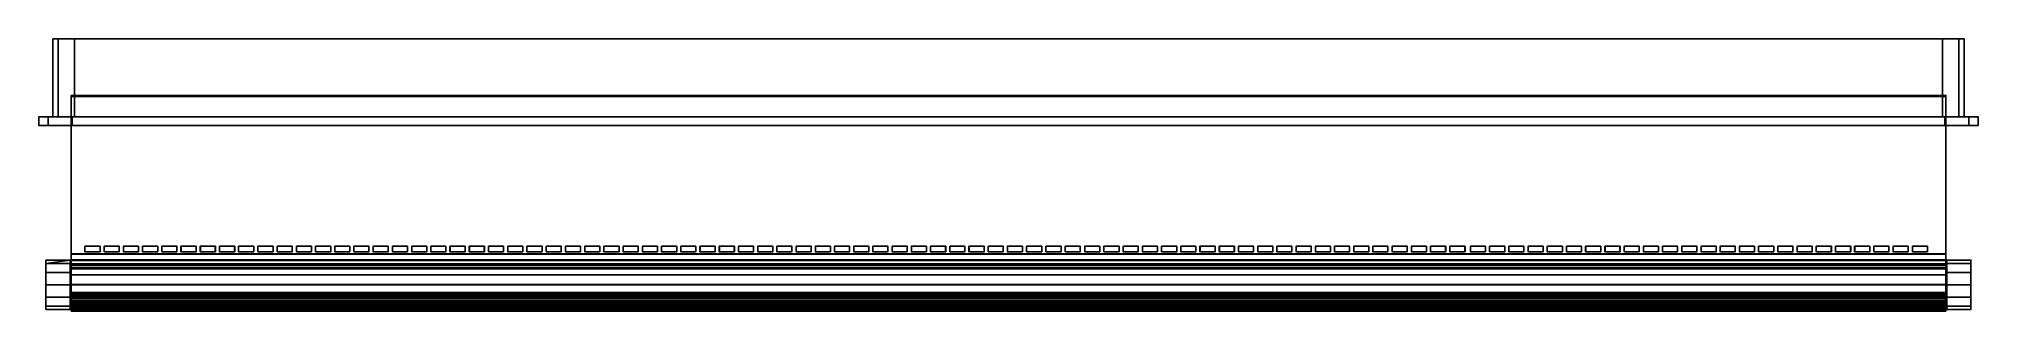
# Model space of a CAD drawing. Extents: x -135 to 135, y -27 to 11.
import ezdxf

# ---------------------------------------------------------------- set-up
doc = ezdxf.new("R2010")
doc.units = 0
for name, color, linetype in [('COSTURA', 4, 'CONTINUOUS'), ('COURO', 240, 'CONTINUOUS'), ('METAL', 160, 'CONTINUOUS')]:
    doc.layers.add(name, color=color, linetype=linetype)

msp = doc.modelspace()

# ---------------------------------------------------------------- meshes
at = {"layer": 'COSTURA'}
mesh = msp.add_polyface(dxfattribs=at)
corners = [(45.54, -18.04, 1.56), (45.54, -18.79, 1.56), (47.64, -18.79, 1.56), (47.64, -18.04, 1.56), (48.22, -18.04, 1.56), (48.22, -18.79, 1.56), (50.32, -18.79, 1.56), (50.32, -18.04, 1.56), (50.9, -18.04, 1.56), (50.9, -18.79, 1.56), (53, -18.79, 1.56), (53, -18.04, 1.56), (53.58, -18.04, 1.56), (53.58, -18.79, 1.56), (55.68, -18.79, 1.56), (55.68, -18.04, 1.56), (56.26, -18.04, 1.56), (56.26, -18.79, 1.56), (58.36, -18.79, 1.56), (58.36, -18.04, 1.56), (58.92, -18.04, 1.56), (58.92, -18.79, 1.56), (61.02, -18.79, 1.56), (61.02, -18.04, 1.56), (61.6, -18.04, 1.56), (61.6, -18.79, 1.56), (63.7, -18.79, 1.56), (63.7, -18.04, 1.56), (10.74, -18.04, 1.56), (10.74, -18.79, 1.56), (12.84, -18.79, 1.56), (12.84, -18.04, 1.56), (13.42, -18.04, 1.56), (13.42, -18.79, 1.56), (15.52, -18.79, 1.56), (15.52, -18.04, 1.56), (16.1, -18.04, 1.56), (16.1, -18.79, 1.56), (18.2, -18.79, 1.56), (18.2, -18.04, 1.56), (18.78, -18.04, 1.56), (18.78, -18.79, 1.56), (20.88, -18.79, 1.56), (20.88, -18.04, 1.56), (21.46, -18.04, 1.56), (21.46, -18.79, 1.56), (23.56, -18.79, 1.56), (23.56, -18.04, 1.56), (24.12, -18.04, 1.56), (24.12, -18.79, 1.56), (26.22, -18.79, 1.56), (26.22, -18.04, 1.56), (26.8, -18.04, 1.56), (26.8, -18.79, 1.56), (28.9, -18.79, 1.56), (28.9, -18.04, 1.56), (29.48, -18.04, 1.56), (29.48, -18.79, 1.56), (31.58, -18.79, 1.56), (31.58, -18.04, 1.56), (32.16, -18.04, 1.56), (32.16, -18.79, 1.56), (34.26, -18.79, 1.56), (34.26, -18.04, 1.56), (34.84, -18.04, 1.56), (34.84, -18.79, 1.56), (36.94, -18.79, 1.56), (36.94, -18.04, 1.56), (37.52, -18.04, 1.56), (37.52, -18.79, 1.56), (39.62, -18.79, 1.56), (39.62, -18.04, 1.56), (40.2, -18.04, 1.56), (40.2, -18.79, 1.56), (42.3, -18.79, 1.56), (42.3, -18.04, 1.56), (42.89, -18.04, 1.56), (42.89, -18.79, 1.56), (44.98, -18.79, 1.56), (44.98, -18.04, 1.56), (-24.13, -18.04, 1.56), (-24.13, -18.79, 1.56), (-22.03, -18.79, 1.56), (-22.03, -18.04, 1.56), (-21.45, -18.04, 1.56), (-21.45, -18.79, 1.56), (-19.35, -18.79, 1.56), (-19.35, -18.04, 1.56), (-18.77, -18.04, 1.56), (-18.77, -18.79, 1.56), (-16.67, -18.79, 1.56), (-16.67, -18.04, 1.56), (-16.09, -18.04, 1.56), (-16.09, -18.79, 1.56), (-13.99, -18.79, 1.56), (-13.99, -18.04, 1.56), (-13.41, -18.04, 1.56), (-13.41, -18.79, 1.56), (-11.31, -18.79, 1.56), (-11.31, -18.04, 1.56), (-10.75, -18.04, 1.56), (-10.75, -18.79, 1.56), (-8.65, -18.79, 1.56), (-8.65, -18.04, 1.56), (-8.07, -18.04, 1.56), (-8.07, -18.79, 1.56), (-5.97, -18.79, 1.56), (-5.97, -18.04, 1.56), (-5.39, -18.04, 1.56), (-5.39, -18.79, 1.56), (-3.29, -18.79, 1.56), (-3.29, -18.04, 1.56), (-2.71, -18.04, 1.56), (-2.71, -18.79, 1.56), (-0.61, -18.79, 1.56), (-0.61, -18.04, 1.56), (-0.03, -18.04, 1.56), (-0.03, -18.79, 1.56), (2.07, -18.79, 1.56), (2.07, -18.04, 1.56), (2.65, -18.04, 1.56), (2.65, -18.79, 1.56), (4.75, -18.79, 1.56), (4.75, -18.04, 1.56), (5.34, -18.04, 1.56), (5.34, -18.79, 1.56), (7.44, -18.79, 1.56), (7.44, -18.04, 1.56), (8.02, -18.04, 1.56), (8.02, -18.79, 1.56), (10.12, -18.79, 1.56), (10.12, -18.04, 1.56), (-58.93, -18.04, 1.56), (-58.93, -18.79, 1.56), (-56.84, -18.79, 1.56), (-56.84, -18.04, 1.56), (-56.25, -18.04, 1.56), (-56.25, -18.79, 1.56), (-54.15, -18.79, 1.56), (-54.15, -18.04, 1.56), (-53.57, -18.04, 1.56), (-53.57, -18.79, 1.56), (-51.47, -18.79, 1.56), (-51.47, -18.04, 1.56), (-50.89, -18.04, 1.56), (-50.89, -18.79, 1.56), (-48.79, -18.79, 1.56), (-48.79, -18.04, 1.56), (-48.21, -18.04, 1.56), (-48.21, -18.79, 1.56), (-46.11, -18.79, 1.56), (-46.11, -18.04, 1.56), (-45.55, -18.04, 1.56), (-45.55, -18.79, 1.56), (-43.45, -18.79, 1.56), (-43.45, -18.04, 1.56), (-42.87, -18.04, 1.56), (-42.87, -18.79, 1.56), (-40.77, -18.79, 1.56), (-40.77, -18.04, 1.56), (-40.19, -18.04, 1.56), (-40.19, -18.79, 1.56), (-38.09, -18.79, 1.56), (-38.09, -18.04, 1.56), (-37.51, -18.04, 1.56), (-37.51, -18.79, 1.56), (-35.41, -18.79, 1.56), (-35.41, -18.04, 1.56), (-34.83, -18.04, 1.56), (-34.83, -18.79, 1.56), (-32.73, -18.79, 1.56), (-32.73, -18.04, 1.56), (-32.15, -18.04, 1.56), (-32.15, -18.79, 1.56), (-30.05, -18.79, 1.56), (-30.05, -18.04, 1.56), (-29.47, -18.04, 1.56), (-29.47, -18.79, 1.56), (-27.37, -18.79, 1.56), (-27.37, -18.04, 1.56), (-26.79, -18.04, 1.56), (-26.79, -18.79, 1.56), (-24.69, -18.79, 1.56), (-24.69, -18.04, 1.56), (-93.77, -18.04, 1.56), (-93.77, -18.79, 1.56), (-91.67, -18.79, 1.56), (-91.67, -18.04, 1.56), (-91.09, -18.04, 1.56), (-91.09, -18.79, 1.56), (-88.99, -18.79, 1.56), (-88.99, -18.04, 1.56), (-88.41, -18.04, 1.56), (-88.41, -18.79, 1.56), (-86.31, -18.79, 1.56), (-86.31, -18.04, 1.56), (-85.72, -18.04, 1.56), (-85.72, -18.79, 1.56), (-83.62, -18.79, 1.56), (-83.62, -18.04, 1.56), (-83.04, -18.04, 1.56), (-83.04, -18.79, 1.56), (-80.94, -18.79, 1.56), (-80.94, -18.04, 1.56), (-80.39, -18.04, 1.56), (-80.39, -18.79, 1.56), (-78.29, -18.79, 1.56), (-78.29, -18.04, 1.56), (-77.71, -18.04, 1.56), (-77.71, -18.79, 1.56), (-75.61, -18.79, 1.56), (-75.61, -18.04, 1.56), (-75.02, -18.04, 1.56), (-75.02, -18.79, 1.56), (-72.92, -18.79, 1.56), (-72.92, -18.04, 1.56), (-72.34, -18.04, 1.56), (-72.34, -18.79, 1.56), (-70.24, -18.79, 1.56), (-70.24, -18.04, 1.56), (-69.66, -18.04, 1.56), (-69.66, -18.79, 1.56), (-67.56, -18.79, 1.56), (-67.56, -18.04, 1.56), (-66.98, -18.04, 1.56), (-66.98, -18.79, 1.56), (-64.88, -18.79, 1.56), (-64.88, -18.04, 1.56), (-64.3, -18.04, 1.56), (-64.3, -18.79, 1.56), (-62.2, -18.79, 1.56), (-62.2, -18.04, 1.56), (-61.62, -18.04, 1.56), (-61.62, -18.79, 1.56), (-59.52, -18.79, 1.56), (-59.52, -18.04, 1.56), (-128.57, -18.04, 1.56), (-128.57, -18.79, 1.56), (-126.47, -18.79, 1.56), (-126.47, -18.04, 1.56), (-125.89, -18.04, 1.56), (-125.89, -18.79, 1.56), (-123.79, -18.79, 1.56), (-123.79, -18.04, 1.56), (-123.21, -18.04, 1.56), (-123.21, -18.79, 1.56), (-121.11, -18.79, 1.56), (-121.11, -18.04, 1.56), (-120.53, -18.04, 1.56), (-120.53, -18.79, 1.56), (-118.43, -18.79, 1.56), (-118.43, -18.04, 1.56), (-117.85, -18.04, 1.56), (-117.85, -18.79, 1.56), (-115.75, -18.79, 1.56), (-115.75, -18.04, 1.56), (-115.19, -18.04, 1.56), (-115.19, -18.79, 1.56), (-113.09, -18.79, 1.56), (-113.09, -18.04, 1.56), (-112.51, -18.04, 1.56), (-112.51, -18.79, 1.56), (-110.41, -18.79, 1.56), (-110.41, -18.04, 1.56), (-109.83, -18.04, 1.56), (-109.83, -18.79, 1.56), (-107.73, -18.79, 1.56), (-107.73, -18.04, 1.56), (-107.15, -18.04, 1.56), (-107.15, -18.79, 1.56), (-105.05, -18.79, 1.56), (-105.05, -18.04, 1.56), (-104.46, -18.04, 1.56), (-104.46, -18.79, 1.56), (-102.36, -18.79, 1.56), (-102.36, -18.04, 1.56), (-101.78, -18.04, 1.56), (-101.78, -18.79, 1.56), (-99.68, -18.79, 1.56), (-99.68, -18.04, 1.56), (-99.1, -18.04, 1.56), (-99.1, -18.79, 1.56), (-97, -18.79, 1.56), (-97, -18.04, 1.56), (-96.42, -18.04, 1.56), (-96.42, -18.79, 1.56), (-94.32, -18.79, 1.56), (-94.32, -18.04, 1.56), (99.28, -18.04, 1.56), (99.28, -18.79, 1.56), (101.38, -18.79, 1.56), (101.38, -18.04, 1.56), (101.96, -18.04, 1.56), (101.96, -18.79, 1.56), (104.06, -18.79, 1.56), (104.06, -18.04, 1.56), (104.64, -18.04, 1.56), (104.64, -18.79, 1.56), (106.74, -18.79, 1.56), (106.74, -18.04, 1.56), (107.32, -18.04, 1.56), (107.32, -18.79, 1.56), (109.42, -18.79, 1.56), (109.42, -18.04, 1.56), (110, -18.04, 1.56), (110, -18.79, 1.56), (112.1, -18.79, 1.56), (112.1, -18.04, 1.56), (112.66, -18.04, 1.56), (112.66, -18.79, 1.56), (114.76, -18.79, 1.56), (114.76, -18.04, 1.56), (115.34, -18.04, 1.56), (115.34, -18.79, 1.56), (117.44, -18.79, 1.56), (117.44, -18.04, 1.56), (118.02, -18.04, 1.56), (118.02, -18.79, 1.56), (120.12, -18.79, 1.56), (120.12, -18.04, 1.56), (120.7, -18.04, 1.56), (120.7, -18.79, 1.56), (122.8, -18.79, 1.56), (122.8, -18.04, 1.56), (123.38, -18.04, 1.56), (123.38, -18.79, 1.56), (125.48, -18.79, 1.56), (125.48, -18.04, 1.56), (126.07, -18.04, 1.56), (126.07, -18.79, 1.56), (128.17, -18.79, 1.56), (128.17, -18.04, 1.56), (64.48, -18.04, 1.56), (64.48, -18.79, 1.56), (66.58, -18.79, 1.56), (66.58, -18.04, 1.56), (67.16, -18.04, 1.56), (67.16, -18.79, 1.56), (69.26, -18.79, 1.56), (69.26, -18.04, 1.56), (69.84, -18.04, 1.56), (69.84, -18.79, 1.56), (71.94, -18.79, 1.56), (71.94, -18.04, 1.56), (72.52, -18.04, 1.56), (72.52, -18.79, 1.56), (74.62, -18.79, 1.56), (74.62, -18.04, 1.56), (75.2, -18.04, 1.56), (75.2, -18.79, 1.56), (77.3, -18.79, 1.56), (77.3, -18.04, 1.56), (77.86, -18.04, 1.56), (77.86, -18.79, 1.56), (79.96, -18.79, 1.56), (79.96, -18.04, 1.56), (80.54, -18.04, 1.56), (80.54, -18.79, 1.56), (82.64, -18.79, 1.56), (82.64, -18.04, 1.56), (83.22, -18.04, 1.56), (83.22, -18.79, 1.56), (85.32, -18.79, 1.56), (85.32, -18.04, 1.56), (85.9, -18.04, 1.56), (85.9, -18.79, 1.56), (88, -18.79, 1.56), (88, -18.04, 1.56), (88.58, -18.04, 1.56), (88.58, -18.79, 1.56), (90.68, -18.79, 1.56), (90.68, -18.04, 1.56), (91.26, -18.04, 1.56), (91.26, -18.79, 1.56), (93.36, -18.79, 1.56), (93.36, -18.04, 1.56), (93.94, -18.04, 1.56), (93.94, -18.79, 1.56), (96.04, -18.79, 1.56), (96.04, -18.04, 1.56), (96.63, -18.04, 1.56), (96.63, -18.79, 1.56), (98.73, -18.79, 1.56), (98.73, -18.04, 1.56)]
mesh.append_faces([[corners[k] for k in face] for face in [(0, 1, 2, 3), (4, 5, 6, 7), (8, 9, 10, 11), (12, 13, 14, 15), (16, 17, 18, 19), (20, 21, 22, 23), (24, 25, 26, 27), (28, 29, 30, 31), (32, 33, 34, 35), (36, 37, 38, 39), (40, 41, 42, 43), (44, 45, 46, 47), (48, 49, 50, 51), (52, 53, 54, 55), (56, 57, 58, 59), (60, 61, 62, 63), (64, 65, 66, 67), (68, 69, 70, 71), (72, 73, 74, 75), (76, 77, 78, 79), (80, 81, 82, 83), (84, 85, 86, 87), (88, 89, 90, 91), (92, 93, 94, 95), (96, 97, 98, 99), (100, 101, 102, 103), (104, 105, 106, 107), (108, 109, 110, 111), (112, 113, 114, 115), (116, 117, 118, 119), (120, 121, 122, 123), (124, 125, 126, 127), (128, 129, 130, 131), (132, 133, 134, 135), (136, 137, 138, 139), (140, 141, 142, 143), (144, 145, 146, 147), (148, 149, 150, 151), (152, 153, 154, 155), (156, 157, 158, 159), (160, 161, 162, 163), (164, 165, 166, 167), (168, 169, 170, 171), (172, 173, 174, 175), (176, 177, 178, 179), (180, 181, 182, 183), (184, 185, 186, 187), (188, 189, 190, 191), (192, 193, 194, 195), (196, 197, 198, 199), (200, 201, 202, 203), (204, 205, 206, 207), (208, 209, 210, 211), (212, 213, 214, 215), (216, 217, 218, 219), (220, 221, 222, 223), (224, 225, 226, 227), (228, 229, 230, 231), (232, 233, 234, 235), (236, 237, 238, 239), (240, 241, 242, 243), (244, 245, 246, 247), (248, 249, 250, 251), (252, 253, 254, 255), (256, 257, 258, 259), (260, 261, 262, 263), (264, 265, 266, 267), (268, 269, 270, 271), (272, 273, 274, 275), (276, 277, 278, 279), (280, 281, 282, 283), (284, 285, 286, 287), (288, 289, 290, 291), (292, 293, 294, 295), (296, 297, 298, 299), (300, 301, 302, 303), (304, 305, 306, 307), (308, 309, 310, 311), (312, 313, 314, 315), (316, 317, 318, 319), (320, 321, 322, 323), (324, 325, 326, 327), (328, 329, 330, 331), (332, 333, 334, 335), (336, 337, 338, 339), (340, 341, 342, 343), (344, 345, 346, 347), (348, 349, 350, 351), (352, 353, 354, 355), (356, 357, 358, 359), (360, 361, 362, 363), (364, 365, 366, 367), (368, 369, 370, 371), (372, 373, 374, 375), (376, 377, 378, 379), (380, 381, 382, 383)]])
mesh = msp.add_polyface(dxfattribs=at)
corners = [(63.73, -18.04, -1.15), (63.73, -18.79, -1.15), (61.63, -18.79, -1.15), (61.63, -18.04, -1.15), (61.04, -18.04, -1.15), (61.04, -18.79, -1.15), (58.94, -18.79, -1.15), (58.94, -18.04, -1.15), (58.36, -18.04, -1.15), (58.36, -18.79, -1.15), (56.26, -18.79, -1.15), (56.26, -18.04, -1.15), (55.68, -18.04, -1.15), (55.68, -18.79, -1.15), (53.58, -18.79, -1.15), (53.58, -18.04, -1.15), (53, -18.04, -1.15), (53, -18.79, -1.15), (50.9, -18.79, -1.15), (50.9, -18.04, -1.15), (50.32, -18.04, -1.15), (50.32, -18.79, -1.15), (48.22, -18.79, -1.15), (48.22, -18.04, -1.15), (47.64, -18.04, -1.15), (47.64, -18.79, -1.15), (45.54, -18.79, -1.15), (45.54, -18.04, -1.15), (44.98, -18.04, -1.15), (44.98, -18.79, -1.15), (42.89, -18.79, -1.15), (42.89, -18.04, -1.15), (42.3, -18.04, -1.15), (42.3, -18.79, -1.15), (40.2, -18.79, -1.15), (40.2, -18.04, -1.15), (39.62, -18.04, -1.15), (39.62, -18.79, -1.15), (37.52, -18.79, -1.15), (37.52, -18.04, -1.15), (36.94, -18.04, -1.15), (36.94, -18.79, -1.15), (34.84, -18.79, -1.15), (34.84, -18.04, -1.15), (34.26, -18.04, -1.15), (34.26, -18.79, -1.15), (32.16, -18.79, -1.15), (32.16, -18.04, -1.15), (31.6, -18.04, -1.15), (31.6, -18.79, -1.15), (29.5, -18.79, -1.15), (29.5, -18.04, -1.15), (28.92, -18.04, -1.15), (28.92, -18.79, -1.15), (26.82, -18.79, -1.15), (26.82, -18.04, -1.15), (26.24, -18.04, -1.15), (26.24, -18.79, -1.15), (24.14, -18.79, -1.15), (24.14, -18.04, -1.15), (23.56, -18.04, -1.15), (23.56, -18.79, -1.15), (21.46, -18.79, -1.15), (21.46, -18.04, -1.15), (20.88, -18.04, -1.15), (20.88, -18.79, -1.15), (18.78, -18.79, -1.15), (18.78, -18.04, -1.15), (18.2, -18.04, -1.15), (18.2, -18.79, -1.15), (16.1, -18.79, -1.15), (16.1, -18.04, -1.15), (15.52, -18.04, -1.15), (15.52, -18.79, -1.15), (13.42, -18.79, -1.15), (13.42, -18.04, -1.15), (12.84, -18.04, -1.15), (12.84, -18.79, -1.15), (10.74, -18.79, -1.15), (10.74, -18.04, -1.15), (10.12, -18.04, -1.15), (10.12, -18.79, -1.15), (8.02, -18.79, -1.15), (8.02, -18.04, -1.15), (7.44, -18.04, -1.15), (7.44, -18.79, -1.15), (5.34, -18.79, -1.15), (5.34, -18.04, -1.15), (4.75, -18.04, -1.15), (4.75, -18.79, -1.15), (2.65, -18.79, -1.15), (2.65, -18.04, -1.15), (2.07, -18.04, -1.15), (2.07, -18.79, -1.15), (-0.03, -18.79, -1.15), (-0.03, -18.04, -1.15), (-0.61, -18.04, -1.15), (-0.61, -18.79, -1.15), (-2.71, -18.79, -1.15), (-2.71, -18.04, -1.15), (-3.26, -18.04, -1.15), (-3.26, -18.79, -1.15), (-5.36, -18.79, -1.15), (-5.36, -18.04, -1.15), (-5.95, -18.04, -1.15), (-5.95, -18.79, -1.15), (-8.04, -18.79, -1.15), (-8.04, -18.04, -1.15), (-8.63, -18.04, -1.15), (-8.63, -18.79, -1.15), (-10.73, -18.79, -1.15), (-10.73, -18.04, -1.15), (-11.31, -18.04, -1.15), (-11.31, -18.79, -1.15), (-13.41, -18.79, -1.15), (-13.41, -18.04, -1.15), (-13.99, -18.04, -1.15), (-13.99, -18.79, -1.15), (-16.09, -18.79, -1.15), (-16.09, -18.04, -1.15), (-16.67, -18.04, -1.15), (-16.67, -18.79, -1.15), (-18.77, -18.79, -1.15), (-18.77, -18.04, -1.15), (-19.35, -18.04, -1.15), (-19.35, -18.79, -1.15), (-21.45, -18.79, -1.15), (-21.45, -18.04, -1.15), (-22.03, -18.04, -1.15), (-22.03, -18.79, -1.15), (-24.13, -18.79, -1.15), (-24.13, -18.04, -1.15), (-24.69, -18.04, -1.15), (-24.69, -18.79, -1.15), (-26.79, -18.79, -1.15), (-26.79, -18.04, -1.15), (-27.37, -18.04, -1.15), (-27.37, -18.79, -1.15), (-29.47, -18.79, -1.15), (-29.47, -18.04, -1.15), (-30.05, -18.04, -1.15), (-30.05, -18.79, -1.15), (-32.15, -18.79, -1.15), (-32.15, -18.04, -1.15), (-32.73, -18.04, -1.15), (-32.73, -18.79, -1.15), (-34.83, -18.79, -1.15), (-34.83, -18.04, -1.15), (-35.41, -18.04, -1.15), (-35.41, -18.79, -1.15), (-37.51, -18.79, -1.15), (-37.51, -18.04, -1.15), (-38.07, -18.04, -1.15), (-38.07, -18.79, -1.15), (-40.17, -18.79, -1.15), (-40.17, -18.04, -1.15), (-40.75, -18.04, -1.15), (-40.75, -18.79, -1.15), (-42.85, -18.79, -1.15), (-42.85, -18.04, -1.15), (-43.43, -18.04, -1.15), (-43.43, -18.79, -1.15), (-45.53, -18.79, -1.15), (-45.53, -18.04, -1.15), (-46.11, -18.04, -1.15), (-46.11, -18.79, -1.15), (-48.21, -18.79, -1.15), (-48.21, -18.04, -1.15), (-48.79, -18.04, -1.15), (-48.79, -18.79, -1.15), (-50.89, -18.79, -1.15), (-50.89, -18.04, -1.15), (-51.47, -18.04, -1.15), (-51.47, -18.79, -1.15), (-53.57, -18.79, -1.15), (-53.57, -18.04, -1.15), (-54.15, -18.04, -1.15), (-54.15, -18.79, -1.15), (-56.25, -18.79, -1.15), (-56.25, -18.04, -1.15), (-56.84, -18.04, -1.15), (-56.84, -18.79, -1.15), (-58.93, -18.79, -1.15), (-58.93, -18.04, -1.15), (-59.52, -18.04, -1.15), (-59.52, -18.79, -1.15), (-61.62, -18.79, -1.15), (-61.62, -18.04, -1.15), (-62.2, -18.04, -1.15), (-62.2, -18.79, -1.15), (-64.3, -18.79, -1.15), (-64.3, -18.04, -1.15), (-64.88, -18.04, -1.15), (-64.88, -18.79, -1.15), (-66.98, -18.79, -1.15), (-66.98, -18.04, -1.15), (-67.56, -18.04, -1.15), (-67.56, -18.79, -1.15), (-69.66, -18.79, -1.15), (-69.66, -18.04, -1.15), (-70.24, -18.04, -1.15), (-70.24, -18.79, -1.15), (-72.34, -18.79, -1.15), (-72.34, -18.04, -1.15), (-72.9, -18.04, -1.15), (-72.9, -18.79, -1.15), (-75, -18.79, -1.15), (-75, -18.04, -1.15), (-75.58, -18.04, -1.15), (-75.58, -18.79, -1.15), (-77.68, -18.79, -1.15), (-77.68, -18.04, -1.15), (-78.26, -18.04, -1.15), (-78.26, -18.79, -1.15), (-80.36, -18.79, -1.15), (-80.36, -18.04, -1.15), (-80.94, -18.04, -1.15), (-80.94, -18.79, -1.15), (-83.04, -18.79, -1.15), (-83.04, -18.04, -1.15), (-83.62, -18.04, -1.15), (-83.62, -18.79, -1.15), (-85.72, -18.79, -1.15), (-85.72, -18.04, -1.15), (-86.31, -18.04, -1.15), (-86.31, -18.79, -1.15), (-88.41, -18.79, -1.15), (-88.41, -18.04, -1.15), (-88.99, -18.04, -1.15), (-88.99, -18.79, -1.15), (-91.09, -18.79, -1.15), (-91.09, -18.04, -1.15), (-91.67, -18.04, -1.15), (-91.67, -18.79, -1.15), (-93.77, -18.79, -1.15), (-93.77, -18.04, -1.15), (-94.32, -18.04, -1.15), (-94.32, -18.79, -1.15), (-96.42, -18.79, -1.15), (-96.42, -18.04, -1.15), (-97, -18.04, -1.15), (-97, -18.79, -1.15), (-99.1, -18.79, -1.15), (-99.1, -18.04, -1.15), (-99.68, -18.04, -1.15), (-99.68, -18.79, -1.15), (-101.78, -18.79, -1.15), (-101.78, -18.04, -1.15), (-102.36, -18.04, -1.15), (-102.36, -18.79, -1.15), (-104.46, -18.79, -1.15), (-104.46, -18.04, -1.15), (-105.05, -18.04, -1.15), (-105.05, -18.79, -1.15), (-107.15, -18.79, -1.15), (-107.15, -18.04, -1.15), (-107.7, -18.04, -1.15), (-107.7, -18.79, -1.15), (-109.8, -18.79, -1.15), (-109.8, -18.04, -1.15), (-110.38, -18.04, -1.15), (-110.38, -18.79, -1.15), (-112.48, -18.79, -1.15), (-112.48, -18.04, -1.15), (-113.06, -18.04, -1.15), (-113.06, -18.79, -1.15), (-115.16, -18.79, -1.15), (-115.16, -18.04, -1.15), (-115.75, -18.04, -1.15), (-115.75, -18.79, -1.15), (-117.85, -18.79, -1.15), (-117.85, -18.04, -1.15), (-118.43, -18.04, -1.15), (-118.43, -18.79, -1.15), (-120.53, -18.79, -1.15), (-120.53, -18.04, -1.15), (-121.11, -18.04, -1.15), (-121.11, -18.79, -1.15), (-123.21, -18.79, -1.15), (-123.21, -18.04, -1.15), (-123.79, -18.04, -1.15), (-123.79, -18.79, -1.15), (-125.89, -18.79, -1.15), (-125.89, -18.04, -1.15), (-126.47, -18.04, -1.15), (-126.47, -18.79, -1.15), (-128.57, -18.79, -1.15), (-128.57, -18.04, -1.15)]
mesh.append_faces([[corners[k] for k in face] for face in [(0, 1, 2, 3), (4, 5, 6, 7), (8, 9, 10, 11), (12, 13, 14, 15), (16, 17, 18, 19), (20, 21, 22, 23), (24, 25, 26, 27), (28, 29, 30, 31), (32, 33, 34, 35), (36, 37, 38, 39), (40, 41, 42, 43), (44, 45, 46, 47), (48, 49, 50, 51), (52, 53, 54, 55), (56, 57, 58, 59), (60, 61, 62, 63), (64, 65, 66, 67), (68, 69, 70, 71), (72, 73, 74, 75), (76, 77, 78, 79), (80, 81, 82, 83), (84, 85, 86, 87), (88, 89, 90, 91), (92, 93, 94, 95), (96, 97, 98, 99), (100, 101, 102, 103), (104, 105, 106, 107), (108, 109, 110, 111), (112, 113, 114, 115), (116, 117, 118, 119), (120, 121, 122, 123), (124, 125, 126, 127), (128, 129, 130, 131), (132, 133, 134, 135), (136, 137, 138, 139), (140, 141, 142, 143), (144, 145, 146, 147), (148, 149, 150, 151), (152, 153, 154, 155), (156, 157, 158, 159), (160, 161, 162, 163), (164, 165, 166, 167), (168, 169, 170, 171), (172, 173, 174, 175), (176, 177, 178, 179), (180, 181, 182, 183), (184, 185, 186, 187), (188, 189, 190, 191), (192, 193, 194, 195), (196, 197, 198, 199), (200, 201, 202, 203), (204, 205, 206, 207), (208, 209, 210, 211), (212, 213, 214, 215), (216, 217, 218, 219), (220, 221, 222, 223), (224, 225, 226, 227), (228, 229, 230, 231), (232, 233, 234, 235), (236, 237, 238, 239), (240, 241, 242, 243), (244, 245, 246, 247), (248, 249, 250, 251), (252, 253, 254, 255), (256, 257, 258, 259), (260, 261, 262, 263), (264, 265, 266, 267), (268, 269, 270, 271), (272, 273, 274, 275), (276, 277, 278, 279), (280, 281, 282, 283), (284, 285, 286, 287)]])
mesh = msp.add_polyface(dxfattribs=at)
corners = [(128.17, -18.04, -1.15), (128.17, -18.79, -1.15), (126.07, -18.79, -1.15), (126.07, -18.04, -1.15), (125.48, -18.04, -1.15), (125.48, -18.79, -1.15), (123.38, -18.79, -1.15), (123.38, -18.04, -1.15), (122.8, -18.04, -1.15), (122.8, -18.79, -1.15), (120.7, -18.79, -1.15), (120.7, -18.04, -1.15), (120.15, -18.04, -1.15), (120.15, -18.79, -1.15), (118.05, -18.79, -1.15), (118.05, -18.04, -1.15), (117.47, -18.04, -1.15), (117.47, -18.79, -1.15), (115.37, -18.79, -1.15), (115.37, -18.04, -1.15), (114.78, -18.04, -1.15), (114.78, -18.79, -1.15), (112.68, -18.79, -1.15), (112.68, -18.04, -1.15), (112.1, -18.04, -1.15), (112.1, -18.79, -1.15), (110, -18.79, -1.15), (110, -18.04, -1.15), (109.42, -18.04, -1.15), (109.42, -18.79, -1.15), (107.32, -18.79, -1.15), (107.32, -18.04, -1.15), (106.74, -18.04, -1.15), (106.74, -18.79, -1.15), (104.64, -18.79, -1.15), (104.64, -18.04, -1.15), (104.06, -18.04, -1.15), (104.06, -18.79, -1.15), (101.96, -18.79, -1.15), (101.96, -18.04, -1.15), (101.38, -18.04, -1.15), (101.38, -18.79, -1.15), (99.28, -18.79, -1.15), (99.28, -18.04, -1.15), (98.73, -18.04, -1.15), (98.73, -18.79, -1.15), (96.63, -18.79, -1.15), (96.63, -18.04, -1.15), (96.04, -18.04, -1.15), (96.04, -18.79, -1.15), (93.94, -18.79, -1.15), (93.94, -18.04, -1.15), (93.36, -18.04, -1.15), (93.36, -18.79, -1.15), (91.26, -18.79, -1.15), (91.26, -18.04, -1.15), (90.68, -18.04, -1.15), (90.68, -18.79, -1.15), (88.58, -18.79, -1.15), (88.58, -18.04, -1.15), (88, -18.04, -1.15), (88, -18.79, -1.15), (85.9, -18.79, -1.15), (85.9, -18.04, -1.15), (85.34, -18.04, -1.15), (85.34, -18.79, -1.15), (83.24, -18.79, -1.15), (83.24, -18.04, -1.15), (82.66, -18.04, -1.15), (82.66, -18.79, -1.15), (80.56, -18.79, -1.15), (80.56, -18.04, -1.15), (79.98, -18.04, -1.15), (79.98, -18.79, -1.15), (77.88, -18.79, -1.15), (77.88, -18.04, -1.15), (77.3, -18.04, -1.15), (77.3, -18.79, -1.15), (75.2, -18.79, -1.15), (75.2, -18.04, -1.15), (74.62, -18.04, -1.15), (74.62, -18.79, -1.15), (72.52, -18.79, -1.15), (72.52, -18.04, -1.15), (71.94, -18.04, -1.15), (71.94, -18.79, -1.15), (69.84, -18.79, -1.15), (69.84, -18.04, -1.15), (69.26, -18.04, -1.15), (69.26, -18.79, -1.15), (67.16, -18.79, -1.15), (67.16, -18.04, -1.15), (66.58, -18.04, -1.15), (66.58, -18.79, -1.15), (64.48, -18.79, -1.15), (64.48, -18.04, -1.15)]
mesh.append_faces([[corners[k] for k in face] for face in [(0, 1, 2, 3), (4, 5, 6, 7), (8, 9, 10, 11), (12, 13, 14, 15), (16, 17, 18, 19), (20, 21, 22, 23), (24, 25, 26, 27), (28, 29, 30, 31), (32, 33, 34, 35), (36, 37, 38, 39), (40, 41, 42, 43), (44, 45, 46, 47), (48, 49, 50, 51), (52, 53, 54, 55), (56, 57, 58, 59), (60, 61, 62, 63), (64, 65, 66, 67), (68, 69, 70, 71), (72, 73, 74, 75), (76, 77, 78, 79), (80, 81, 82, 83), (84, 85, 86, 87), (88, 89, 90, 91), (92, 93, 94, 95)]])
at = {"layer": 'COURO'}
mesh = msp.add_polyface(dxfattribs=at)
corners = [(130.75, -23.35, 3.72), (130.75, -23.35, 3.72), (130.75, -24.53, 3.56), (130.75, -24.53, 3.56), (130.75, -25.14, 3.34), (130.75, -25.14, 3.34), (130.75, -23.38, 3.21), (130.75, -23.38, 3.21), (130.75, -21, 3.13), (130.75, -21, 3.13), (130.75, -24.45, 3.07), (130.75, -24.45, 3.07), (130.75, -24.96, 2.87), (130.75, -24.96, 2.87), (130.75, -26.02, 2.85), (130.75, -26.02, 2.85), (130.75, -20.46, 2.7), (130.75, -20.46, 2.7), (130.75, -21.12, 2.64), (130.75, -21.12, 2.64), (130.75, -25.71, 2.46), (130.75, -25.71, 2.46), (130.75, -19.92, 2.33), (130.75, -19.92, 2.33), (130.75, -20.55, 2.27), (130.75, -20.55, 2.27), (130.75, -26.64, 2.16), (130.75, -26.64, 2.16), (130.75, -26.21, 1.91), (130.75, -26.21, 1.91), (130.75, -19.09, 1.54), (130.75, -19.09, 1.54), (130.75, 2.79, 1.54), (130.75, 2.79, 1.54), (130.75, 2.79, 1.54), (130.75, -26.98, 1.18), (130.75, -26.98, 1.18), (130.75, -26.49, 1.09), (130.75, -26.49, 1.09), (130.75, -19.97, 0.34), (130.75, -19.97, 0.34), (130.75, -19.1, 0.29), (130.75, -19.1, 0.29), (130.75, 2.79, 0.29), (130.75, 2.79, 0.29), (130.75, 2.79, 0.29), (130.75, -19.12, 0.13), (130.75, -19.12, 0.13), (130.75, 2.94, 0.13), (130.75, 2.94, 0.13), (130.75, 2.94, 0.13), (130.75, -20, 0.08), (130.75, -20, 0.08), (130.75, -26.55, 0.03), (130.75, -26.55, 0.03), (130.75, -27.05, 0), (130.75, -27.05, 0), (130.75, -26.37, -0.96), (130.75, -26.37, -0.96), (130.75, -19.12, -1.12), (130.75, -19.12, -1.12), (130.75, 2.94, -1.12), (130.75, 2.94, -1.12), (130.75, 2.94, -1.12), (130.75, -26.85, -1.12), (130.75, -26.85, -1.12), (130.75, -25.98, -1.65), (130.75, -25.98, -1.65), (130.75, -20.58, -1.87), (130.75, -20.58, -1.87), (130.75, -19.94, -1.93), (130.75, -19.94, -1.93), (130.75, -26.36, -1.97), (130.75, -26.36, -1.97), (130.75, -25.34, -2.18), (130.75, -25.34, -2.18), (130.75, -21.15, -2.26), (130.75, -21.15, -2.26), (130.75, -20.48, -2.31), (130.75, -20.48, -2.31), (130.75, -24.45, -2.59), (130.75, -24.45, -2.59), (130.75, -25.61, -2.61), (130.75, -25.61, -2.61), (130.75, -21.02, -2.74), (130.75, -21.02, -2.74), (130.75, -23.35, -2.85), (130.75, -23.35, -2.85), (130.75, -24.61, -3.06), (130.75, -24.61, -3.06), (130.75, -23.33, -3.36), (130.75, -23.33, -3.36), (-130.48, -23.35, 3.72), (-130.48, -23.35, 3.72), (-130.48, -24.53, 3.56), (-130.48, -24.53, 3.56), (-130.48, -25.14, 3.34), (-130.48, -25.14, 3.34), (-130.48, -23.38, 3.21), (-130.48, -23.38, 3.21), (-130.48, -21, 3.13), (-130.48, -21, 3.13), (-130.48, -24.45, 3.07), (-130.48, -24.45, 3.07), (-130.48, -24.96, 2.87), (-130.48, -24.96, 2.87), (-130.48, -26.02, 2.85), (-130.48, -26.02, 2.85), (-130.48, -20.46, 2.7), (-130.48, -20.46, 2.7), (-130.48, -21.12, 2.64), (-130.48, -21.12, 2.64), (-130.48, -25.71, 2.46), (-130.48, -25.71, 2.46), (-130.48, -19.92, 2.33), (-130.48, -19.92, 2.33), (-130.48, -20.55, 2.27), (-130.48, -20.55, 2.27), (-130.48, -26.64, 2.16), (-130.48, -26.64, 2.16), (-130.48, -26.21, 1.91), (-130.48, -26.21, 1.91), (-130.48, -19.09, 1.54), (-130.48, -19.09, 1.54), (-130.48, 2.79, 1.54), (-130.48, 2.79, 1.54), (-130.48, 2.79, 1.54), (-130.48, -26.98, 1.18), (-130.48, -26.98, 1.18), (-130.48, -26.49, 1.09), (-130.48, -26.49, 1.09), (-130.48, -19.97, 0.34), (-130.48, -19.97, 0.34), (-130.48, -19.1, 0.29), (-130.48, -19.1, 0.29), (-130.48, 2.79, 0.29), (-130.48, 2.79, 0.29), (-130.48, 2.79, 0.29), (-130.48, -19.12, 0.13), (-130.48, -19.12, 0.13), (-130.48, 2.94, 0.13), (-130.48, 2.94, 0.13), (-130.48, 2.94, 0.13), (-130.48, -20, 0.08), (-130.48, -20, 0.08), (-130.48, -26.55, 0.03), (-130.48, -26.55, 0.03), (-130.48, -27.05, 0), (-130.48, -27.05, 0), (-130.48, -26.37, -0.96), (-130.48, -26.37, -0.96), (-130.48, -19.12, -1.12), (-130.48, -19.12, -1.12), (-130.48, 2.94, -1.12), (-130.48, 2.94, -1.12), (-130.48, 2.94, -1.12), (-130.48, -26.85, -1.12), (-130.48, -26.85, -1.12), (-130.48, -25.98, -1.65), (-130.48, -25.98, -1.65), (-130.48, -20.58, -1.87), (-130.48, -20.58, -1.87), (-130.48, -19.94, -1.93), (-130.48, -19.94, -1.93), (-130.48, -26.36, -1.97), (-130.48, -26.36, -1.97), (-130.48, -25.34, -2.18), (-130.48, -25.34, -2.18), (-130.48, -21.15, -2.26), (-130.48, -21.15, -2.26), (-130.48, -20.48, -2.31), (-130.48, -20.48, -2.31), (-130.48, -24.45, -2.59), (-130.48, -24.45, -2.59), (-130.48, -25.61, -2.61), (-130.48, -25.61, -2.61), (-130.48, -21.02, -2.74), (-130.48, -21.02, -2.74), (-130.48, -23.35, -2.85), (-130.48, -23.35, -2.85), (-130.48, -24.61, -3.06), (-130.48, -24.61, -3.06), (-130.48, -23.33, -3.36), (-130.48, -23.33, -3.36)]
mesh.append_faces([[corners[k] for k in face] for face in [(123, 126, 137, 134), (31, 33, 124, 122), (41, 43, 32, 30), (133, 136, 45, 42), (134, 132, 115, 123), (122, 114, 23, 31), (30, 22, 39, 41), (42, 40, 131, 133), (132, 117, 109, 115), (114, 108, 17, 23), (22, 16, 24, 39), (40, 25, 116, 131), (117, 111, 101, 109), (108, 100, 9, 17), (16, 8, 18, 24), (25, 19, 110, 116), (93, 101, 111, 99), (1, 9, 100, 92), (6, 18, 8, 0), (98, 110, 19, 7), (95, 93, 99, 103), (3, 1, 92, 94), (10, 6, 0, 2), (102, 98, 7, 11), (103, 105, 97, 95), (94, 96, 5, 3), (2, 4, 12, 10), (11, 13, 104, 102), (105, 113, 107, 97), (96, 106, 15, 5), (4, 14, 20, 12), (13, 21, 112, 104), (113, 121, 119, 107), (106, 118, 27, 15), (14, 26, 28, 20), (21, 29, 120, 112), (121, 130, 128, 119), (118, 127, 36, 27), (26, 35, 37, 28), (29, 38, 129, 120), (130, 146, 148, 128), (127, 147, 56, 36), (35, 55, 53, 37), (38, 54, 145, 129), (146, 150, 157, 148), (147, 156, 65, 56), (55, 64, 57, 53), (54, 58, 149, 145), (150, 159, 165, 157), (156, 164, 73, 65), (64, 72, 66, 57), (58, 67, 158, 149), (159, 167, 175, 165), (164, 174, 83, 73), (72, 82, 74, 66), (67, 75, 166, 158), (167, 173, 181, 175), (174, 180, 89, 83), (82, 88, 80, 74), (75, 81, 172, 166), (173, 179, 183, 181), (180, 182, 91, 89), (88, 90, 86, 80), (81, 87, 178, 172), (177, 183, 179, 169), (85, 91, 182, 176), (76, 86, 90, 84), (168, 178, 87, 77), (169, 161, 171, 177), (176, 170, 79, 85), (84, 78, 68, 76), (77, 69, 160, 168), (161, 144, 163, 171), (170, 162, 71, 79), (78, 70, 51, 68), (69, 52, 143, 160), (144, 139, 152, 163), (162, 151, 60, 71), (70, 59, 46, 51), (52, 47, 138, 143), (155, 152, 139, 142), (63, 60, 151, 154), (48, 46, 59, 61), (140, 138, 47, 49), (34, 44, 135, 125), (62, 153, 141, 141), (50, 62, 141, 141)]])
at = {"layer": 'METAL'}
mesh = msp.add_polyface(dxfattribs=at)
corners = [(135.24, -1.22, 0.81), (135.24, -1.22, 0.81), (135.24, -0.06, 0.81), (135.24, -0.06, 0.81), (135.24, -1.22, -0.35), (135.24, -1.22, -0.35), (135.24, -0.06, -0.35), (135.24, -0.06, -0.35), (133.93, -1.22, 4.16), (133.93, -1.22, 4.16), (133.93, -0.06, 4.16), (133.93, -0.06, 4.16), (133.93, -1.22, -3.69), (133.93, -1.22, -3.69), (133.93, -0.06, -3.69), (133.93, -0.06, -3.69), (133.27, -1.22, 0.49), (133.27, -0.06, 0.49), (133.27, -0.06, 0.49), (133.27, 10.8, 0.49), (133.27, 10.8, 0.49), (133.27, -1.22, -0.03), (133.27, -0.06, -0.03), (133.27, -0.06, -0.03), (133.27, 10.8, -0.03), (133.27, 10.8, -0.03), (132.52, -1.22, 2.74), (132.52, -0.06, 2.74), (132.52, -0.06, 2.74), (132.52, 10.8, 2.74), (132.52, 10.8, 2.74), (132.52, -1.22, -2.28), (132.52, -0.06, -2.28), (132.52, -0.06, -2.28), (132.52, 10.8, -2.28), (132.52, 10.8, -2.28), (130.59, -1.22, 5.47), (130.59, -1.22, 5.47), (130.59, -0.06, 5.47), (130.59, -0.06, 5.47), (130.59, -1.22, -5), (130.59, -1.22, -5), (130.59, -0.06, -5), (130.59, -0.06, -5), (130.27, -1.22, 3.49), (130.27, -0.06, 3.49), (130.27, -0.06, 3.49), (130.27, 10.8, 3.49), (130.27, 10.8, 3.49), (130.27, -1.22, -3.03), (130.27, -0.06, -3.03), (130.27, -0.06, -3.03), (130.27, 10.8, -3.03), (130.27, 10.8, -3.03), (-130.03, -1.22, 3.49), (-130.03, -0.06, 3.49), (-130.03, -0.06, 3.49), (-130.03, 10.8, 3.49), (-130.03, 10.8, 3.49), (-130.03, -1.22, -3.03), (-130.03, -0.06, -3.03), (-130.03, -0.06, -3.03), (-130.03, 10.8, -3.03), (-130.03, 10.8, -3.03), (-130.35, -1.22, 5.47), (-130.35, -1.22, 5.47), (-130.35, -0.06, 5.47), (-130.35, -0.06, 5.47), (-130.35, -1.22, -5), (-130.35, -1.22, -5), (-130.35, -0.06, -5), (-130.35, -0.06, -5), (-132.28, -1.22, 2.74), (-132.28, -0.06, 2.74), (-132.28, -0.06, 2.74), (-132.28, 10.8, 2.74), (-132.28, 10.8, 2.74), (-132.28, -1.22, -2.28), (-132.28, -0.06, -2.28), (-132.28, -0.06, -2.28), (-132.28, 10.8, -2.28), (-132.28, 10.8, -2.28), (-133.03, -1.22, 0.49), (-133.03, -0.06, 0.49), (-133.03, -0.06, 0.49), (-133.03, 10.8, 0.49), (-133.03, 10.8, 0.49), (-133.03, -1.22, -0.03), (-133.03, -0.06, -0.03), (-133.03, -0.06, -0.03), (-133.03, 10.8, -0.03), (-133.03, 10.8, -0.03), (-133.69, -1.22, 4.16), (-133.69, -1.22, 4.16), (-133.69, -0.06, 4.16), (-133.69, -0.06, 4.16), (-133.69, -1.22, -3.69), (-133.69, -1.22, -3.69), (-133.69, -0.06, -3.69), (-133.69, -0.06, -3.69), (-135, -1.22, 0.81), (-135, -1.22, 0.81), (-135, -0.06, 0.81), (-135, -0.06, 0.81), (-135, -1.22, -0.35), (-135, -1.22, -0.35), (-135, -0.06, -0.35), (-135, -0.06, -0.35)]
mesh.append_faces([[corners[k] for k in face] for face in [(58, 48, 52, 62), (77, 72, 82, 87), (53, 51, 61, 63), (19, 17, 22, 24), (57, 55, 45, 47), (91, 89, 84, 86), (34, 32, 51, 53), (97, 99, 71, 69), (29, 27, 17, 19), (76, 74, 55, 57), (24, 22, 32, 34), (105, 107, 99, 97), (47, 45, 27, 29), (86, 84, 74, 76), (41, 69, 71, 43), (0, 4, 6, 2), (64, 36, 38, 66), (105, 101, 103, 107), (12, 41, 43, 14), (81, 63, 61, 79), (8, 0, 2, 10), (93, 64, 66, 95), (4, 12, 14, 6), (91, 81, 79, 89), (36, 8, 10, 38), (101, 93, 95, 103), (49, 59, 68, 40), (59, 77, 96, 68), (77, 87, 104, 96), (87, 82, 100, 104), (82, 72, 92, 100), (72, 54, 65, 92), (54, 44, 37, 65), (44, 26, 9, 37), (26, 16, 1, 9), (16, 21, 5, 1), (21, 31, 13, 5), (31, 49, 40, 13), (60, 50, 42, 70), (50, 33, 15, 42), (33, 23, 7, 15), (23, 18, 3, 7), (18, 28, 11, 3), (28, 46, 39, 11), (46, 56, 67, 39), (56, 73, 94, 67), (73, 83, 102, 94), (83, 88, 106, 102), (88, 78, 98, 106), (78, 60, 70, 98), (49, 44, 54, 59), (59, 54, 72, 77), (31, 26, 44, 49), (21, 16, 26, 31), (30, 35, 52, 48), (20, 25, 35, 30), (80, 75, 58, 62), (90, 85, 75, 80)]])
mesh = msp.add_polyface(dxfattribs=at)
corners = [(134.23, -23.38, 3.62), (134.23, -23.38, 3.62), (134.23, -25.1, 3.16), (134.23, -25.1, 3.16), (134.23, -21.66, 3.16), (134.23, -21.66, 3.16), (134.23, -26.35, 1.9), (134.23, -26.35, 1.9), (134.23, -20.41, 1.9), (134.23, -20.41, 1.9), (134.23, -19.95, 0.18), (134.23, -19.95, 0.18), (134.23, -26.81, 0.18), (134.23, -26.81, 0.18), (134.23, -26.81, 0.18), (134.23, -20.41, -1.53), (134.23, -20.41, -1.53), (134.23, -26.35, -1.53), (134.23, -26.35, -1.53), (134.23, -25.1, -2.79), (134.23, -25.1, -2.79), (134.23, -21.66, -2.79), (134.23, -21.66, -2.79), (134.23, -23.38, -3.25), (134.23, -23.38, -3.25), (130.88, -23.38, 3.62), (130.88, -23.38, 3.62), (130.88, -25.1, 3.16), (130.88, -25.1, 3.16), (130.88, -21.66, 3.16), (130.88, -21.66, 3.16), (130.88, -23.38, 2.93), (130.88, -23.38, 2.93), (130.88, -22.01, 2.56), (130.88, -22.01, 2.56), (130.88, -24.75, 2.56), (130.88, -24.75, 2.56), (130.88, -20.41, 1.9), (130.88, -20.41, 1.9), (130.88, -26.35, 1.9), (130.88, -26.35, 1.9), (130.88, -25.76, 1.56), (130.88, -25.76, 1.56), (130.88, -21, 1.56), (130.88, -21, 1.56), (130.88, -26.13, 0.18), (130.88, -26.13, 0.18), (130.88, -26.13, 0.18), (130.88, -26.13, 0.18), (130.88, -20.64, 0.18), (130.88, -20.64, 0.18), (130.88, -19.95, 0.18), (130.88, -19.95, 0.18), (130.88, -26.81, 0.18), (130.88, -26.81, 0.18), (130.88, -26.81, 0.18), (130.88, -26.81, 0.18), (130.88, -25.76, -1.19), (130.88, -25.76, -1.19), (130.88, -21, -1.19), (130.88, -21, -1.19), (130.88, -20.41, -1.53), (130.88, -20.41, -1.53), (130.88, -26.35, -1.53), (130.88, -26.35, -1.53), (130.88, -24.75, -2.19), (130.88, -24.75, -2.19), (130.88, -22.01, -2.19), (130.88, -22.01, -2.19), (130.88, -23.38, -2.56), (130.88, -23.38, -2.56), (130.88, -25.1, -2.79), (130.88, -25.1, -2.79), (130.88, -21.66, -2.79), (130.88, -21.66, -2.79), (130.88, -23.38, -3.25), (130.88, -23.38, -3.25), (-130.65, -23.38, 3.62), (-130.65, -23.38, 3.62), (-130.65, -25.1, 3.16), (-130.65, -25.1, 3.16), (-130.65, -21.66, 3.16), (-130.65, -21.66, 3.16), (-130.65, -23.38, 2.93), (-130.65, -23.38, 2.93), (-130.65, -22.01, 2.56), (-130.65, -22.01, 2.56), (-130.65, -24.75, 2.56), (-130.65, -24.75, 2.56), (-130.65, -26.35, 1.9), (-130.65, -26.35, 1.9), (-130.65, -20.41, 1.9), (-130.65, -20.41, 1.9), (-130.65, -25.76, 1.56), (-130.65, -25.76, 1.56), (-130.65, -21, 1.56), (-130.65, -21, 1.56), (-130.65, -26.13, 0.18), (-130.65, -26.13, 0.18), (-130.65, -26.13, 0.18), (-130.65, -26.13, 0.18), (-130.65, -20.64, 0.18), (-130.65, -20.64, 0.18), (-130.65, -19.95, 0.18), (-130.65, -19.95, 0.18), (-130.65, -26.81, 0.18), (-130.65, -26.81, 0.18), (-130.65, -26.81, 0.18), (-130.65, -26.81, 0.18), (-130.65, -21, -1.19), (-130.65, -21, -1.19), (-130.65, -25.76, -1.19), (-130.65, -25.76, -1.19), (-130.65, -20.41, -1.53), (-130.65, -20.41, -1.53), (-130.65, -26.35, -1.53), (-130.65, -26.35, -1.53), (-130.65, -22.01, -2.19), (-130.65, -22.01, -2.19), (-130.65, -24.75, -2.19), (-130.65, -24.75, -2.19), (-130.65, -23.38, -2.56), (-130.65, -23.38, -2.56), (-130.65, -25.1, -2.79), (-130.65, -25.1, -2.79), (-130.65, -21.66, -2.79), (-130.65, -21.66, -2.79), (-130.65, -23.38, -3.25), (-130.65, -23.38, -3.25), (-134, -23.38, 3.62), (-134, -23.38, 3.62), (-134, -25.1, 3.16), (-134, -25.1, 3.16), (-134, -21.66, 3.16), (-134, -21.66, 3.16), (-134, -20.41, 1.9), (-134, -20.41, 1.9), (-134, -26.35, 1.9), (-134, -26.35, 1.9), (-134, -19.95, 0.18), (-134, -19.95, 0.18), (-134, -26.81, 0.18), (-134, -26.81, 0.18), (-134, -26.81, 0.18), (-134, -20.41, -1.53), (-134, -20.41, -1.53), (-134, -26.35, -1.53), (-134, -26.35, -1.53), (-134, -21.66, -2.79), (-134, -21.66, -2.79), (-134, -25.1, -2.79), (-134, -25.1, -2.79), (-134, -23.38, -3.25), (-134, -23.38, -3.25)]
mesh.append_faces([[corners[k] for k in face] for face in [(120, 122, 69, 65), (112, 120, 65, 57), (99, 112, 57, 45), (94, 100, 46, 41), (88, 94, 41, 35), (84, 88, 35, 31), (86, 84, 31, 33), (96, 86, 33, 43), (102, 96, 43, 49), (110, 102, 49, 59), (118, 110, 59, 67), (122, 118, 67, 69), (4, 0, 23, 21), (130, 134, 149, 153), (150, 152, 128, 124), (24, 20, 71, 75), (146, 150, 124, 116), (20, 18, 63, 71), (141, 146, 116, 107), (18, 13, 53, 63), (137, 142, 108, 90), (14, 7, 39, 54), (131, 137, 90, 80), (7, 3, 27, 39), (129, 131, 80, 78), (3, 1, 25, 27), (133, 129, 78, 82), (1, 5, 29, 25), (135, 133, 82, 92), (5, 9, 37, 29), (104, 135, 92, 92), (9, 11, 51, 37), (114, 144, 104, 104), (11, 16, 61, 51), (148, 144, 114, 126), (16, 22, 73, 61), (152, 148, 126, 128), (22, 24, 75, 73), (123, 127, 121, 119), (127, 125, 117, 121), (125, 113, 109, 117), (113, 103, 101, 109), (103, 91, 95, 101), (91, 81, 85, 95), (81, 77, 83, 85), (77, 79, 87, 83), (79, 89, 93, 87), (89, 106, 98, 93), (105, 115, 111, 97), (115, 123, 119, 111), (76, 72, 66, 70), (72, 64, 58, 66), (64, 55, 47, 58), (56, 40, 42, 48), (40, 28, 36, 42), (28, 26, 32, 36), (26, 30, 34, 32), (30, 38, 44, 34), (38, 52, 50, 44), (52, 62, 60, 50), (62, 74, 68, 60), (74, 76, 70, 68), (6, 12, 17, 17), (6, 17, 19, 2), (2, 19, 23, 0), (15, 8, 4, 21), (15, 10, 8, 8), (147, 143, 138, 138), (147, 138, 132, 151), (151, 132, 130, 153), (136, 145, 149, 134), (104, 139, 135, 135), (144, 139, 104, 104), (136, 140, 145, 145)]])

doc.saveas('drawing.dxf')
